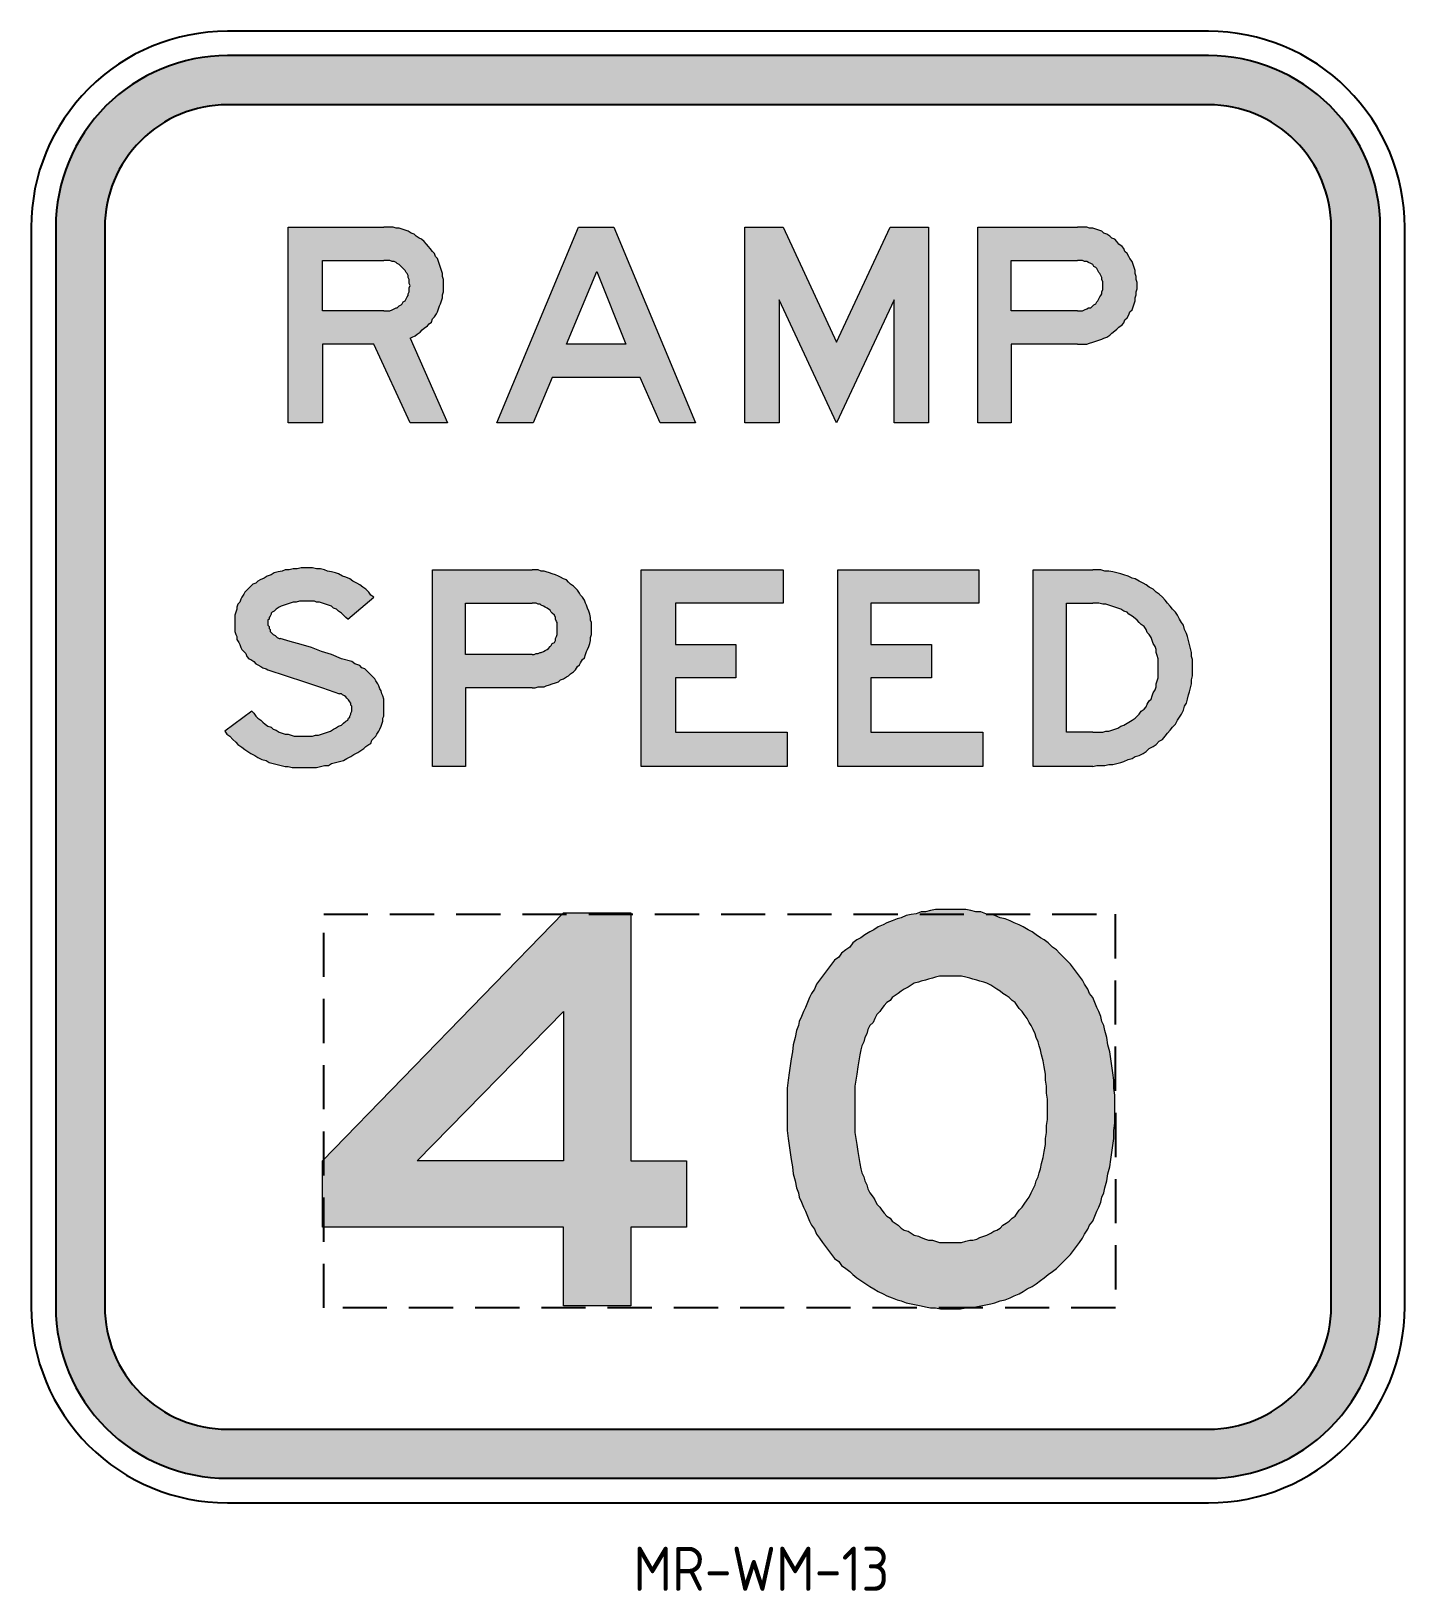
# Model space of a CAD drawing. Extents: x 135 to 228, y 63 to 169.
import ezdxf

# ---------------------------------------------------------------- set-up
doc = ezdxf.new("R2010")
doc.units = 0
doc.header["$LTSCALE"] = 12
doc.header["$MEASUREMENT"] = 0
doc.linetypes.add('DASHED', pattern=[0.75, 0.5, -0.25])
doc.layers.get('0').update_dxf_attribs({"linetype": 'CONTINUOUS'})
for name, color, linetype in [('L25', 1, 'CONTINUOUS'), ('L35', 3, 'CONTINUOUS'), ('T25', 1, 'CONTINUOUS')]:
    doc.layers.add(name, color=color, linetype=linetype)
doc.styles.add('ISO', font='iso')

msp = doc.modelspace()

# ---------------------------------------------------------------- hatches: boundary and pattern name
at = {"layer": 'L25'}
h = msp.add_hatch(color=256, dxfattribs=at)
edge = h.paths.add_edge_path()
edge.add_line((148.43, 70.82), (215.1, 70.82))
edge.add_arc((215.1, 82.48), 11.67, 270, 360)
edge.add_line((226.77, 82.48), (226.77, 155.82))
edge.add_arc((215.1, 155.82), 11.67, 360, 450)
edge.add_line((215.1, 167.49), (148.43, 167.49))
edge.add_arc((148.43, 155.82), 11.67, 90, 180)
edge.add_line((136.77, 155.82), (136.77, 82.48))
edge.add_arc((148.43, 82.48), 11.67, 180, 270)
edge = h.paths.add_edge_path(flags=16)
edge.add_line((148.43, 74.15), (215.1, 74.15))
edge.add_arc((215.1, 82.48), 8.33, 270, 360)
edge.add_line((223.43, 82.48), (223.43, 155.82))
edge.add_arc((215.1, 155.82), 8.33, 360, 450)
edge.add_line((215.1, 164.15), (148.43, 164.15))
edge.add_arc((148.43, 155.82), 8.33, 90, 180)
edge.add_line((140.1, 155.82), (140.1, 82.48))
edge.add_arc((148.43, 82.48), 8.33, 180, 270)
h = msp.add_hatch(color=256, dxfattribs=at)
h.paths.add_polyline_path([(183.6, 155.83), (186.2, 155.83), (189.83, 148.02), (193.46, 155.83), (196.06, 155.83), (196.06, 142.54), (193.73, 142.54), (193.73, 150.9), (189.83, 142.54), (185.92, 150.9), (185.92, 142.54), (183.6, 142.54)])
h.paths.add_polyline_path([(173.53, 152.82), (175.51, 147.89), (171.47, 147.89)], flags=16)
h.paths.add_polyline_path([(166.74, 142.54), (172.29, 155.83), (174.69, 155.83), (180.24, 142.54), (177.84, 142.54), (176.47, 145.63), (170.51, 145.63), (169.21, 142.54)])
h.paths.add_polyline_path([(206.2, 150.15), (201.68, 150.15), (201.68, 153.57), (206.2, 153.57), (206.34, 153.57), (206.48, 153.57), (206.54, 153.57), (206.68, 153.5), (206.82, 153.5), (206.95, 153.44), (207.09, 153.37), (207.23, 153.3), (207.3, 153.16), (207.43, 153.09), (207.5, 153.02), (207.57, 152.89), (207.64, 152.75), (207.71, 152.68), (207.78, 152.55), (207.85, 152.41), (207.85, 152.27), (207.91, 152.13), (207.91, 152), (207.91, 151.86), (207.91, 151.72), (207.91, 151.59), (207.85, 151.45), (207.85, 151.31), (207.78, 151.18), (207.71, 151.11), (207.64, 150.97), (207.57, 150.83), (207.5, 150.76), (207.43, 150.63), (207.3, 150.56), (207.23, 150.49), (207.09, 150.35), (206.95, 150.35), (206.82, 150.28), (206.68, 150.22), (206.54, 150.15), (206.48, 150.15), (206.34, 150.15)], flags=16)
h.paths.add_polyline_path([(206.2, 147.89), (201.68, 147.89), (201.68, 142.54), (199.42, 142.54), (199.42, 155.83), (206.2, 155.83), (206.41, 155.83), (206.61, 155.83), (206.82, 155.83), (207.02, 155.76), (207.23, 155.76), (207.43, 155.7), (207.64, 155.63), (207.85, 155.56), (207.98, 155.42), (208.19, 155.35), (208.39, 155.22), (208.53, 155.08), (208.74, 155.01), (208.87, 154.87), (209.01, 154.67), (209.22, 154.53), (209.35, 154.39), (209.42, 154.19), (209.56, 154.05), (209.69, 153.85), (209.76, 153.71), (209.9, 153.5), (209.97, 153.3), (210.04, 153.09), (210.11, 152.89), (210.11, 152.68), (210.17, 152.48), (210.17, 152.27), (210.24, 152.07), (210.24, 151.86), (210.24, 151.65), (210.17, 151.45), (210.17, 151.24), (210.11, 151.04), (210.11, 150.83), (210.04, 150.63), (209.97, 150.42), (209.9, 150.22), (209.76, 150.08), (209.69, 149.87), (209.56, 149.67), (209.42, 149.53), (209.35, 149.33), (209.22, 149.19), (209.01, 149.05), (208.87, 148.91), (208.74, 148.78), (208.53, 148.64), (208.39, 148.5), (208.19, 148.37), (207.98, 148.3), (207.85, 148.23), (207.64, 148.16), (207.43, 148.09), (207.23, 148.02), (207.02, 147.96), (206.82, 147.89), (206.61, 147.89), (206.41, 147.89)])
h.paths.add_polyline_path([(159.07, 150.15), (154.89, 150.15), (154.89, 153.57), (159.07, 153.57), (159.21, 153.57), (159.35, 153.57), (159.48, 153.57), (159.62, 153.5), (159.76, 153.5), (159.89, 153.44), (159.96, 153.37), (160.1, 153.3), (160.24, 153.16), (160.3, 153.09), (160.37, 153.02), (160.51, 152.89), (160.58, 152.75), (160.65, 152.68), (160.72, 152.55), (160.72, 152.41), (160.78, 152.27), (160.78, 152.13), (160.78, 152), (160.85, 151.86), (160.78, 151.72), (160.78, 151.59), (160.78, 151.45), (160.72, 151.31), (160.72, 151.18), (160.65, 151.11), (160.58, 150.97), (160.51, 150.83), (160.37, 150.76), (160.3, 150.63), (160.24, 150.56), (160.1, 150.49), (159.96, 150.35), (159.89, 150.35), (159.76, 150.28), (159.62, 150.22), (159.48, 150.15), (159.35, 150.15), (159.21, 150.15)], flags=16)
h.paths.add_polyline_path([(160.85, 148.3), (163.39, 142.54), (160.85, 142.54), (158.39, 147.89), (154.89, 147.89), (154.89, 142.54), (152.56, 142.54), (152.56, 155.83), (159.07, 155.83), (159.28, 155.83), (159.48, 155.83), (159.69, 155.83), (159.89, 155.76), (160.1, 155.76), (160.3, 155.7), (160.51, 155.63), (160.72, 155.56), (160.92, 155.42), (161.13, 155.35), (161.26, 155.22), (161.47, 155.08), (161.61, 155.01), (161.81, 154.87), (161.95, 154.67), (162.09, 154.53), (162.22, 154.39), (162.36, 154.19), (162.5, 154.05), (162.57, 153.85), (162.7, 153.71), (162.77, 153.5), (162.84, 153.3), (162.91, 153.09), (162.98, 152.89), (163.04, 152.68), (163.04, 152.48), (163.11, 152.27), (163.11, 152.07), (163.11, 151.86), (163.11, 151.65), (163.11, 151.45), (163.04, 151.24), (163.04, 151.04), (162.98, 150.83), (162.91, 150.63), (162.84, 150.49), (162.77, 150.28), (162.7, 150.08), (162.63, 149.94), (162.5, 149.74), (162.36, 149.6), (162.29, 149.39), (162.15, 149.26), (162.02, 149.12), (161.81, 148.98), (161.67, 148.85), (161.54, 148.71), (161.33, 148.57), (161.2, 148.44), (160.99, 148.37)])
h = msp.add_hatch(color=256, dxfattribs=at)
h.paths.add_polyline_path([(189.9, 132.54), (199.49, 132.54), (199.49, 130.28), (192.16, 130.28), (192.16, 127.47), (196.27, 127.47), (196.27, 125.21), (192.16, 125.21), (192.16, 121.51), (199.76, 121.51), (199.76, 119.18), (189.9, 119.18)])
h.paths.add_polyline_path([(176.54, 132.54), (186.2, 132.54), (186.2, 130.28), (178.87, 130.28), (178.87, 127.47), (182.98, 127.47), (182.98, 125.21), (178.87, 125.21), (178.87, 121.51), (186.47, 121.51), (186.47, 119.18), (176.54, 119.18)])
h.paths.add_polyline_path([(207.23, 121.51), (205.45, 121.51), (205.45, 130.28), (207.23, 130.28), (207.43, 130.28), (207.64, 130.28), (207.91, 130.21), (208.12, 130.21), (208.32, 130.15), (208.53, 130.08), (208.74, 130.01), (208.94, 129.94), (209.15, 129.87), (209.35, 129.73), (209.56, 129.67), (209.69, 129.53), (209.9, 129.39), (210.11, 129.25), (210.24, 129.12), (210.38, 128.98), (210.52, 128.84), (210.72, 128.71), (210.86, 128.5), (210.93, 128.3), (211.06, 128.16), (211.2, 127.95), (211.27, 127.75), (211.34, 127.54), (211.48, 127.34), (211.54, 127.13), (211.54, 126.93), (211.61, 126.72), (211.68, 126.51), (211.68, 126.31), (211.68, 126.1), (211.68, 125.9), (211.68, 125.69), (211.68, 125.42), (211.68, 125.21), (211.61, 125.01), (211.54, 124.8), (211.54, 124.6), (211.48, 124.39), (211.34, 124.19), (211.27, 123.98), (211.2, 123.77), (211.06, 123.64), (210.93, 123.43), (210.86, 123.23), (210.72, 123.09), (210.52, 122.95), (210.38, 122.75), (210.24, 122.61), (210.11, 122.47), (209.9, 122.34), (209.69, 122.2), (209.56, 122.13), (209.35, 121.99), (209.15, 121.92), (208.94, 121.79), (208.74, 121.72), (208.53, 121.65), (208.32, 121.58), (208.12, 121.58), (207.91, 121.51), (207.64, 121.51), (207.43, 121.51)], flags=16)
h.paths.add_polyline_path([(207.23, 119.18), (203.19, 119.18), (203.19, 132.54), (207.23, 132.54), (207.5, 132.54), (207.78, 132.54), (208.05, 132.47), (208.32, 132.47), (208.6, 132.41), (208.87, 132.34), (209.15, 132.27), (209.35, 132.2), (209.63, 132.13), (209.9, 131.99), (210.11, 131.93), (210.38, 131.79), (210.65, 131.65), (210.86, 131.52), (211.06, 131.38), (211.34, 131.24), (211.54, 131.04), (211.75, 130.9), (211.96, 130.69), (212.16, 130.49), (212.3, 130.28), (212.5, 130.08), (212.64, 129.87), (212.85, 129.67), (212.98, 129.46), (213.12, 129.19), (213.26, 128.98), (213.39, 128.78), (213.46, 128.5), (213.6, 128.23), (213.67, 128.02), (213.74, 127.75), (213.8, 127.47), (213.87, 127.2), (213.94, 126.93), (213.94, 126.65), (214.01, 126.45), (214.01, 126.17), (214.01, 125.9), (214.01, 125.62), (214.01, 125.35), (213.94, 125.08), (213.94, 124.8), (213.87, 124.53), (213.8, 124.25), (213.74, 124.05), (213.67, 123.77), (213.6, 123.5), (213.46, 123.29), (213.39, 123.02), (213.26, 122.75), (213.12, 122.54), (212.98, 122.34), (212.85, 122.06), (212.64, 121.86), (212.5, 121.65), (212.3, 121.45), (212.16, 121.24), (211.96, 121.03), (211.75, 120.9), (211.54, 120.69), (211.34, 120.55), (211.06, 120.42), (210.86, 120.21), (210.65, 120.08), (210.38, 119.94), (210.11, 119.87), (209.9, 119.73), (209.63, 119.66), (209.35, 119.53), (209.15, 119.46), (208.87, 119.39), (208.6, 119.32), (208.32, 119.32), (208.05, 119.25), (207.78, 119.25), (207.5, 119.25)])
h.paths.add_polyline_path([(169.14, 126.79), (164.62, 126.79), (164.62, 130.28), (169.14, 130.28), (169.28, 130.28), (169.42, 130.28), (169.55, 130.21), (169.69, 130.21), (169.76, 130.15), (169.9, 130.08), (170.03, 130.01), (170.17, 129.94), (170.24, 129.87), (170.37, 129.8), (170.44, 129.67), (170.51, 129.6), (170.65, 129.46), (170.72, 129.32), (170.72, 129.19), (170.79, 129.05), (170.85, 128.98), (170.85, 128.84), (170.85, 128.71), (170.85, 128.57), (170.85, 128.43), (170.85, 128.3), (170.85, 128.16), (170.79, 128.02), (170.72, 127.88), (170.72, 127.75), (170.65, 127.61), (170.51, 127.54), (170.44, 127.41), (170.37, 127.34), (170.24, 127.2), (170.17, 127.13), (170.03, 127.06), (169.9, 126.99), (169.76, 126.93), (169.69, 126.93), (169.55, 126.86), (169.42, 126.86), (169.28, 126.79)], flags=16)
h.paths.add_polyline_path([(169.14, 124.53), (164.62, 124.53), (164.62, 119.18), (162.36, 119.18), (162.36, 132.54), (169.14, 132.54), (169.35, 132.54), (169.55, 132.54), (169.76, 132.47), (169.96, 132.47), (170.1, 132.41), (170.31, 132.34), (170.51, 132.27), (170.72, 132.2), (170.92, 132.13), (171.06, 132.06), (171.27, 131.93), (171.47, 131.86), (171.61, 131.72), (171.74, 131.58), (171.95, 131.45), (172.09, 131.31), (172.22, 131.17), (172.36, 130.97), (172.43, 130.83), (172.57, 130.69), (172.7, 130.49), (172.77, 130.28), (172.84, 130.15), (172.91, 129.94), (172.98, 129.73), (173.05, 129.53), (173.11, 129.32), (173.11, 129.12), (173.18, 128.98), (173.18, 128.78), (173.18, 128.57), (173.18, 128.36), (173.18, 128.16), (173.11, 127.95), (173.11, 127.75), (173.05, 127.54), (172.98, 127.34), (172.91, 127.13), (172.84, 126.99), (172.77, 126.79), (172.7, 126.58), (172.57, 126.45), (172.43, 126.24), (172.36, 126.1), (172.22, 125.97), (172.09, 125.76), (171.95, 125.62), (171.74, 125.49), (171.61, 125.35), (171.47, 125.28), (171.27, 125.14), (171.06, 125.08), (170.92, 124.94), (170.72, 124.87), (170.51, 124.8), (170.31, 124.73), (170.1, 124.66), (169.96, 124.6), (169.76, 124.6), (169.55, 124.6), (169.35, 124.53)])
h.paths.add_polyline_path([(150.1, 122.95), (148.25, 121.58), (148.39, 121.38), (148.59, 121.24), (148.8, 121.03), (149, 120.83), (149.14, 120.69), (149.41, 120.49), (149.62, 120.35), (149.82, 120.21), (150.03, 120.08), (150.3, 119.94), (150.51, 119.8), (150.78, 119.66), (151.06, 119.6), (151.26, 119.46), (151.54, 119.39), (151.81, 119.32), (152.08, 119.25), (152.36, 119.18), (152.56, 119.18), (152.84, 119.12), (153.11, 119.12), (153.39, 119.12), (153.66, 119.12), (153.93, 119.12), (154.21, 119.12), (154.48, 119.12), (154.76, 119.18), (155.03, 119.25), (155.3, 119.25), (155.51, 119.39), (155.78, 119.46), (156.06, 119.53), (156.33, 119.6), (156.54, 119.73), (156.81, 119.87), (157.02, 120.01), (157.29, 120.14), (157.5, 120.28), (157.7, 120.42), (157.84, 120.55), (158.04, 120.69), (158.18, 120.76), (158.25, 120.97), (158.39, 121.1), (158.52, 121.24), (158.59, 121.38), (158.73, 121.58), (158.8, 121.72), (158.87, 121.92), (158.93, 122.06), (159, 122.27), (159, 122.47), (159.07, 122.61), (159.07, 122.82), (159.07, 123.02), (159.07, 123.23), (159.07, 123.36), (159.07, 123.57), (159.07, 123.77), (159, 123.98), (158.93, 124.12), (158.87, 124.32), (158.8, 124.46), (158.73, 124.66), (158.66, 124.8), (158.52, 125.01), (158.46, 125.14), (158.32, 125.28), (158.18, 125.42), (158.04, 125.56), (157.91, 125.69), (157.77, 125.83), (157.56, 125.9), (157.43, 126.04), (157.29, 126.1), (157.09, 126.17), (156.88, 126.31), (156.19, 126.51), (155.51, 126.79), (154.82, 126.99), (154.14, 127.27), (153.45, 127.47), (152.7, 127.68), (152.02, 127.88), (151.95, 127.88), (151.81, 127.95), (151.74, 128.02), (151.67, 128.09), (151.54, 128.16), (151.47, 128.23), (151.4, 128.3), (151.33, 128.36), (151.33, 128.5), (151.26, 128.57), (151.26, 128.71), (151.19, 128.78), (151.19, 128.91), (151.19, 128.98), (151.19, 129.12), (151.26, 129.19), (151.26, 129.32), (151.33, 129.39), (151.4, 129.53), (151.4, 129.6), (151.47, 129.67), (151.6, 129.73), (151.67, 129.8), (151.74, 129.87), (151.95, 130.01), (152.08, 130.08), (152.29, 130.15), (152.5, 130.21), (152.7, 130.28), (152.91, 130.35), (153.11, 130.35), (153.32, 130.42), (153.52, 130.42), (153.73, 130.42), (153.93, 130.42), (154.14, 130.42), (154.35, 130.42), (154.48, 130.35), (154.69, 130.35), (154.89, 130.28), (155.1, 130.21), (155.3, 130.15), (155.51, 130.08), (155.65, 129.94), (155.85, 129.87), (155.99, 129.73), (156.19, 129.6), (156.33, 129.46), (156.47, 129.32), (156.61, 129.19), (158.39, 130.69), (158.18, 130.83), (158.04, 131.04), (157.84, 131.24), (157.63, 131.38), (157.43, 131.52), (157.22, 131.65), (156.95, 131.79), (156.74, 131.93), (156.47, 132.06), (156.26, 132.13), (155.99, 132.27), (155.78, 132.34), (155.51, 132.41), (155.24, 132.47), (155.03, 132.54), (154.76, 132.61), (154.48, 132.61), (154.21, 132.68), (153.93, 132.68), (153.66, 132.68), (153.45, 132.68), (153.18, 132.61), (152.91, 132.61), (152.63, 132.54), (152.36, 132.54), (152.15, 132.47), (151.88, 132.41), (151.6, 132.34), (151.4, 132.2), (151.13, 132.13), (150.92, 131.99), (150.65, 131.86), (150.51, 131.79), (150.37, 131.65), (150.17, 131.58), (150.03, 131.45), (149.89, 131.31), (149.76, 131.17), (149.62, 131.04), (149.55, 130.9), (149.41, 130.69), (149.34, 130.56), (149.28, 130.35), (149.14, 130.21), (149.07, 130.01), (149.07, 129.87), (149, 129.67), (148.93, 129.46), (148.93, 129.32), (148.93, 129.12), (148.93, 128.91), (148.93, 128.71), (148.93, 128.57), (148.93, 128.36), (149, 128.16), (149.07, 128.02), (149.07, 127.82), (149.21, 127.61), (149.28, 127.47), (149.34, 127.27), (149.41, 127.13), (149.55, 126.99), (149.69, 126.86), (149.76, 126.65), (149.89, 126.51), (150.03, 126.45), (150.23, 126.31), (150.37, 126.17), (150.51, 126.1), (150.71, 125.97), (150.85, 125.9), (151.06, 125.83), (151.19, 125.76), (152.43, 125.35), (153.66, 124.94), (154.89, 124.53), (156.06, 124.12), (156.19, 124.12), (156.26, 124.05), (156.4, 123.98), (156.47, 123.91), (156.54, 123.84), (156.61, 123.77), (156.67, 123.71), (156.74, 123.57), (156.81, 123.5), (156.81, 123.36), (156.88, 123.29), (156.88, 123.16), (156.88, 123.09), (156.88, 122.95), (156.81, 122.82), (156.81, 122.75), (156.74, 122.61), (156.74, 122.54), (156.67, 122.47), (156.61, 122.34), (156.47, 122.27), (156.33, 122.13), (156.19, 121.99), (155.99, 121.92), (155.78, 121.79), (155.65, 121.72), (155.44, 121.58), (155.24, 121.51), (155.03, 121.45), (154.82, 121.38), (154.62, 121.31), (154.41, 121.31), (154.21, 121.24), (154, 121.24), (153.8, 121.24), (153.59, 121.24), (153.39, 121.24), (153.18, 121.24), (152.98, 121.24), (152.77, 121.31), (152.56, 121.38), (152.36, 121.38), (152.15, 121.45), (151.95, 121.51), (151.74, 121.65), (151.54, 121.72), (151.4, 121.86), (151.19, 121.92), (150.99, 122.06), (150.85, 122.2), (150.71, 122.34), (150.51, 122.47), (150.37, 122.61), (150.23, 122.82)])
h = msp.add_hatch(color=256, dxfattribs=at)
h.paths.add_polyline_path([(161.33, 92.4), (171.27, 102.54), (171.27, 92.4)], flags=17)
h.paths.add_polyline_path([(154.89, 92.4), (171.27, 109.25), (175.85, 109.25), (175.85, 92.4), (179.62, 92.4), (179.62, 87.88), (175.85, 87.88), (175.85, 82.54), (171.27, 82.54), (171.27, 87.88), (154.89, 87.88)])
h.paths.add_polyline_path([(197.57, 104.94), (197.36, 104.94), (197.09, 104.94), (196.82, 104.94), (196.54, 104.87), (196.34, 104.8), (196.06, 104.73), (195.86, 104.66), (195.58, 104.59), (195.38, 104.53), (195.1, 104.46), (194.9, 104.32), (194.69, 104.18), (194.42, 104.05), (194.21, 103.91), (194.01, 103.77), (193.8, 103.63), (193.6, 103.5), (193.46, 103.29), (193.25, 103.16), (193.05, 102.95), (192.91, 102.74), (192.77, 102.54), (192.57, 102.33), (192.43, 102.06), (192.3, 101.79), (192.09, 101.58), (191.95, 101.31), (191.88, 101.03), (191.75, 100.76), (191.68, 100.48), (191.54, 100.21), (191.47, 99.94), (191.4, 99.59), (191.34, 99.18), (191.27, 98.77), (191.2, 98.29), (191.13, 97.88), (191.06, 97.47), (191.06, 96.99), (191.06, 96.58), (191.06, 96.1), (191.06, 95.69), (191.06, 95.21), (191.06, 94.8), (191.06, 94.32), (191.13, 93.91), (191.2, 93.5), (191.27, 93.02), (191.34, 92.61), (191.4, 92.2), (191.47, 91.85), (191.54, 91.58), (191.68, 91.3), (191.75, 91.03), (191.88, 90.76), (191.95, 90.48), (192.09, 90.21), (192.3, 89.93), (192.43, 89.73), (192.57, 89.45), (192.77, 89.25), (192.91, 89.04), (193.05, 88.84), (193.25, 88.63), (193.46, 88.5), (193.6, 88.29), (193.8, 88.15), (194.01, 88.02), (194.21, 87.81), (194.42, 87.67), (194.69, 87.61), (194.9, 87.47), (195.1, 87.33), (195.38, 87.26), (195.58, 87.19), (195.86, 87.06), (196.06, 86.99), (196.34, 86.99), (196.54, 86.92), (196.82, 86.85), (197.09, 86.85), (197.36, 86.85), (197.57, 86.85), (197.84, 86.85), (198.12, 86.85), (198.32, 86.85), (198.6, 86.92), (198.87, 86.99), (199.08, 86.99), (199.35, 87.06), (199.56, 87.19), (199.83, 87.26), (200.04, 87.33), (200.31, 87.47), (200.52, 87.61), (200.72, 87.67), (200.93, 87.81), (201.13, 88.02), (201.34, 88.15), (201.54, 88.29), (201.75, 88.5), (201.95, 88.63), (202.09, 88.84), (202.23, 89.04), (202.43, 89.25), (202.57, 89.45), (202.78, 89.73), (202.91, 89.93), (203.05, 90.21), (203.19, 90.48), (203.32, 90.76), (203.39, 91.03), (203.53, 91.3), (203.6, 91.58), (203.67, 91.85), (203.74, 92.2), (203.87, 92.61), (203.94, 93.02), (204.01, 93.5), (204.01, 93.91), (204.08, 94.32), (204.08, 94.8), (204.15, 95.21), (204.15, 95.69), (204.15, 96.1), (204.15, 96.58), (204.08, 96.99), (204.08, 97.47), (204.01, 97.88), (204.01, 98.29), (203.94, 98.77), (203.87, 99.18), (203.74, 99.59), (203.67, 99.94), (203.6, 100.21), (203.53, 100.48), (203.39, 100.76), (203.32, 101.03), (203.19, 101.31), (203.05, 101.58), (202.91, 101.79), (202.78, 102.06), (202.57, 102.33), (202.43, 102.54), (202.23, 102.74), (202.09, 102.95), (201.95, 103.16), (201.75, 103.29), (201.54, 103.5), (201.34, 103.63), (201.13, 103.77), (200.93, 103.91), (200.72, 104.05), (200.52, 104.18), (200.31, 104.32), (200.04, 104.46), (199.83, 104.53), (199.56, 104.59), (199.35, 104.66), (199.08, 104.73), (198.87, 104.8), (198.6, 104.87), (198.32, 104.94), (198.12, 104.94), (197.84, 104.94)], flags=16)
h.paths.add_polyline_path([(197.57, 109.46), (197.23, 109.46), (196.88, 109.46), (196.54, 109.46), (196.2, 109.39), (195.86, 109.32), (195.58, 109.32), (195.24, 109.18), (194.9, 109.12), (194.56, 109.05), (194.21, 108.91), (193.94, 108.84), (193.6, 108.7), (193.25, 108.57), (192.98, 108.43), (192.64, 108.29), (192.36, 108.09), (192.09, 107.95), (191.75, 107.74), (191.47, 107.54), (191.2, 107.4), (190.93, 107.2), (190.72, 106.92), (190.45, 106.72), (190.17, 106.51), (189.97, 106.24), (189.69, 106.03), (189.49, 105.76), (189.28, 105.48), (189.08, 105.21), (188.87, 104.94), (188.66, 104.66), (188.46, 104.39), (188.32, 104.05), (188.12, 103.77), (187.98, 103.5), (187.84, 103.16), (187.71, 102.81), (187.57, 102.54), (187.43, 102.2), (187.29, 101.85), (187.23, 101.58), (187.09, 101.24), (187.02, 100.76), (186.88, 100.28), (186.82, 99.8), (186.75, 99.32), (186.68, 98.84), (186.61, 98.36), (186.54, 97.88), (186.47, 97.33), (186.47, 96.85), (186.47, 96.37), (186.47, 95.89), (186.47, 95.41), (186.47, 94.94), (186.47, 94.46), (186.54, 93.91), (186.61, 93.43), (186.68, 92.95), (186.75, 92.47), (186.82, 91.99), (186.88, 91.51), (187.02, 91.03), (187.09, 90.55), (187.23, 90.21), (187.29, 89.93), (187.43, 89.59), (187.57, 89.25), (187.71, 88.98), (187.84, 88.63), (187.98, 88.29), (188.12, 88.02), (188.32, 87.74), (188.46, 87.4), (188.66, 87.13), (188.87, 86.85), (189.08, 86.58), (189.28, 86.3), (189.49, 86.03), (189.69, 85.76), (189.97, 85.55), (190.17, 85.28), (190.45, 85.07), (190.72, 84.87), (190.93, 84.66), (191.2, 84.45), (191.47, 84.25), (191.82, 84.04), (192.09, 83.84), (192.36, 83.7), (192.64, 83.5), (192.98, 83.36), (193.25, 83.22), (193.6, 83.08), (193.94, 82.95), (194.21, 82.88), (194.56, 82.74), (194.9, 82.67), (195.24, 82.6), (195.58, 82.54), (195.86, 82.47), (196.2, 82.4), (196.54, 82.4), (196.88, 82.33), (197.23, 82.33), (197.57, 82.33), (197.91, 82.33), (198.25, 82.33), (198.6, 82.4), (198.94, 82.4), (199.28, 82.47), (199.62, 82.54), (199.97, 82.6), (200.31, 82.67), (200.58, 82.74), (200.93, 82.88), (201.27, 82.95), (201.61, 83.08), (201.89, 83.22), (202.23, 83.36), (202.5, 83.5), (202.78, 83.7), (203.12, 83.84), (203.39, 84.04), (203.67, 84.25), (203.94, 84.45), (204.21, 84.66), (204.49, 84.87), (204.76, 85.07), (204.97, 85.28), (205.24, 85.55), (205.45, 85.76), (205.72, 86.03), (205.93, 86.3), (206.13, 86.58), (206.34, 86.85), (206.54, 87.13), (206.68, 87.4), (206.89, 87.74), (207.02, 88.02), (207.23, 88.29), (207.37, 88.63), (207.5, 88.98), (207.64, 89.25), (207.78, 89.59), (207.85, 89.93), (207.98, 90.21), (208.05, 90.55), (208.19, 91.03), (208.26, 91.51), (208.39, 91.99), (208.46, 92.47), (208.53, 92.95), (208.6, 93.43), (208.67, 93.91), (208.67, 94.46), (208.74, 94.94), (208.74, 95.41), (208.74, 95.89), (208.74, 96.37), (208.74, 96.85), (208.67, 97.33), (208.67, 97.88), (208.6, 98.36), (208.53, 98.84), (208.46, 99.32), (208.39, 99.8), (208.26, 100.28), (208.19, 100.76), (208.05, 101.24), (207.98, 101.58), (207.85, 101.85), (207.78, 102.2), (207.64, 102.54), (207.5, 102.81), (207.37, 103.16), (207.23, 103.5), (207.02, 103.77), (206.89, 104.05), (206.68, 104.39), (206.54, 104.66), (206.34, 104.94), (206.13, 105.21), (205.93, 105.48), (205.72, 105.76), (205.45, 106.03), (205.24, 106.24), (204.97, 106.51), (204.76, 106.72), (204.49, 106.92), (204.21, 107.2), (203.94, 107.4), (203.67, 107.54), (203.39, 107.74), (203.12, 107.95), (202.84, 108.09), (202.5, 108.29), (202.23, 108.43), (201.89, 108.57), (201.61, 108.7), (201.27, 108.84), (200.93, 108.91), (200.58, 109.05), (200.31, 109.12), (199.97, 109.18), (199.62, 109.32), (199.28, 109.32), (198.94, 109.39), (198.6, 109.46), (198.25, 109.46), (197.91, 109.46)])

# ---------------------------------------------------------------- linework, layer by layer
at = {"color": 1, "lineweight": 0}
for points in [[(160.85, 148.3), (163.39, 142.54), (160.85, 142.54), (158.39, 147.89), (154.89, 147.89), (154.89, 142.54), (152.56, 142.54), (152.56, 155.83)], [(152.56, 155.83), (159.07, 155.83)], [(163.11, 151.86), (163.11, 152.07), (163.11, 152.27), (163.04, 152.48), (163.04, 152.68), (162.98, 152.89), (162.91, 153.09), (162.84, 153.3), (162.77, 153.5), (162.7, 153.71), (162.57, 153.85), (162.5, 154.05), (162.36, 154.19), (162.22, 154.39), (162.09, 154.53), (161.95, 154.67), (161.81, 154.87), (161.61, 155.01), (161.47, 155.08), (161.26, 155.22), (161.13, 155.35), (160.92, 155.42), (160.72, 155.56), (160.51, 155.63), (160.3, 155.7), (160.1, 155.76), (159.89, 155.76), (159.69, 155.83), (159.48, 155.83), (159.28, 155.83), (159.07, 155.83)], [(166.74, 142.54), (172.29, 155.83), (174.69, 155.83), (180.24, 142.54), (177.84, 142.54), (176.47, 145.63), (170.51, 145.63), (169.21, 142.54), (166.74, 142.54), (166.74, 142.54)], [(183.6, 155.83), (186.2, 155.83), (189.83, 148.02), (193.46, 155.83), (196.06, 155.83), (196.06, 142.54), (193.73, 142.54), (193.73, 150.9), (189.83, 142.54), (185.92, 150.9), (185.92, 142.54), (183.6, 142.54), (183.6, 155.83), (183.6, 155.83)], [(206.2, 147.89), (201.68, 147.89), (201.68, 142.54), (199.42, 142.54), (199.42, 155.83)], [(199.42, 155.83), (206.2, 155.83)], [(210.24, 151.86), (210.24, 152.07), (210.17, 152.27), (210.17, 152.48), (210.11, 152.68), (210.11, 152.89), (210.04, 153.09), (209.97, 153.3), (209.9, 153.5), (209.76, 153.71), (209.69, 153.85), (209.56, 154.05), (209.42, 154.19), (209.35, 154.39), (209.22, 154.53), (209.01, 154.67), (208.87, 154.87), (208.74, 155.01), (208.53, 155.08), (208.39, 155.22), (208.19, 155.35), (207.98, 155.42), (207.85, 155.56), (207.64, 155.63), (207.43, 155.7), (207.23, 155.76), (207.02, 155.76), (206.82, 155.83), (206.61, 155.83), (206.41, 155.83), (206.2, 155.83)], [(159.07, 150.15), (154.89, 150.15), (154.89, 153.57)], [(154.89, 153.57), (159.07, 153.57)], [(160.85, 151.86), (160.78, 152), (160.78, 152.13), (160.78, 152.27), (160.72, 152.41), (160.72, 152.55), (160.65, 152.68), (160.58, 152.75), (160.51, 152.89), (160.37, 153.02), (160.3, 153.09), (160.24, 153.16), (160.1, 153.3), (159.96, 153.37), (159.89, 153.44), (159.76, 153.5), (159.62, 153.5), (159.48, 153.57), (159.35, 153.57), (159.21, 153.57), (159.07, 153.57)], [(173.53, 152.82), (175.51, 147.89), (171.47, 147.89), (173.53, 152.82), (173.53, 152.82)], [(206.2, 150.15), (201.68, 150.15), (201.68, 153.57)], [(201.68, 153.57), (206.2, 153.57)], [(207.91, 151.86), (207.91, 152), (207.91, 152.13), (207.85, 152.27), (207.85, 152.41), (207.78, 152.55), (207.71, 152.68), (207.64, 152.75), (207.57, 152.89), (207.5, 153.02), (207.43, 153.09), (207.3, 153.16), (207.23, 153.3), (207.09, 153.37), (206.95, 153.44), (206.82, 153.5), (206.68, 153.5), (206.54, 153.57), (206.48, 153.57), (206.34, 153.57), (206.2, 153.57)], [(159.07, 150.15), (159.21, 150.15), (159.35, 150.15), (159.48, 150.15), (159.62, 150.22), (159.76, 150.28), (159.89, 150.35), (159.96, 150.35), (160.1, 150.49), (160.24, 150.56), (160.3, 150.63), (160.37, 150.76), (160.51, 150.83), (160.58, 150.97), (160.65, 151.11), (160.72, 151.18), (160.72, 151.31), (160.78, 151.45), (160.78, 151.59), (160.78, 151.72), (160.85, 151.86)], [(160.85, 148.3), (160.99, 148.37), (161.2, 148.44), (161.33, 148.57), (161.54, 148.71), (161.67, 148.85), (161.81, 148.98), (162.02, 149.12), (162.15, 149.26), (162.29, 149.39), (162.36, 149.6), (162.5, 149.74), (162.63, 149.94), (162.7, 150.08), (162.77, 150.28), (162.84, 150.49), (162.91, 150.63), (162.98, 150.83), (163.04, 151.04), (163.04, 151.24), (163.11, 151.45), (163.11, 151.65), (163.11, 151.86)], [(206.2, 150.15), (206.34, 150.15), (206.48, 150.15), (206.54, 150.15), (206.68, 150.22), (206.82, 150.28), (206.95, 150.35), (207.09, 150.35), (207.23, 150.49), (207.3, 150.56), (207.43, 150.63), (207.5, 150.76), (207.57, 150.83), (207.64, 150.97), (207.71, 151.11), (207.78, 151.18), (207.85, 151.31), (207.85, 151.45), (207.91, 151.59), (207.91, 151.72), (207.91, 151.86)], [(206.2, 147.89), (206.41, 147.89), (206.61, 147.89), (206.82, 147.89), (207.02, 147.96), (207.23, 148.02), (207.43, 148.09), (207.64, 148.16), (207.85, 148.23), (207.98, 148.3), (208.19, 148.37), (208.39, 148.5), (208.53, 148.64), (208.74, 148.78), (208.87, 148.91), (209.01, 149.05), (209.22, 149.19), (209.35, 149.33), (209.42, 149.53), (209.56, 149.67), (209.69, 149.87), (209.76, 150.08), (209.9, 150.22), (209.97, 150.42), (210.04, 150.63), (210.11, 150.83), (210.11, 151.04), (210.17, 151.24), (210.17, 151.45), (210.24, 151.65), (210.24, 151.86)], [(156.61, 129.19), (158.39, 130.69), (158.18, 130.83), (158.04, 131.04), (157.84, 131.24), (157.63, 131.38), (157.43, 131.52), (157.22, 131.65), (156.95, 131.79), (156.74, 131.93), (156.47, 132.06), (156.26, 132.13), (155.99, 132.27), (155.78, 132.34), (155.51, 132.41), (155.24, 132.47), (155.03, 132.54), (154.76, 132.61), (154.48, 132.61), (154.21, 132.68), (153.93, 132.68), (153.66, 132.68), (153.45, 132.68), (153.18, 132.61), (152.91, 132.61), (152.63, 132.54), (152.36, 132.54), (152.15, 132.47), (151.88, 132.41), (151.6, 132.34), (151.4, 132.2), (151.13, 132.13), (150.92, 131.99), (150.65, 131.86), (150.51, 131.79), (150.37, 131.65), (150.17, 131.58), (150.03, 131.45), (149.89, 131.31), (149.76, 131.17), (149.62, 131.04), (149.55, 130.9), (149.41, 130.69), (149.34, 130.56), (149.28, 130.35), (149.14, 130.21), (149.07, 130.01), (149.07, 129.87), (149, 129.67), (148.93, 129.46), (148.93, 129.32), (148.93, 129.12), (148.93, 128.91), (148.93, 128.71), (148.93, 128.57), (148.93, 128.36), (149, 128.16), (149.07, 128.02), (149.07, 127.82), (149.21, 127.61), (149.28, 127.47), (149.34, 127.27), (149.41, 127.13), (149.55, 126.99), (149.69, 126.86), (149.76, 126.65), (149.89, 126.51), (150.03, 126.45), (150.23, 126.31), (150.37, 126.17), (150.51, 126.1), (150.71, 125.97), (150.85, 125.9), (151.06, 125.83), (151.19, 125.76), (152.43, 125.35), (153.66, 124.94), (154.89, 124.53), (156.06, 124.12)], [(169.14, 124.53), (164.62, 124.53), (164.62, 119.18), (162.36, 119.18), (162.36, 132.54)], [(162.36, 132.54), (169.14, 132.54)], [(173.18, 128.57), (173.18, 128.78), (173.18, 128.98), (173.11, 129.12), (173.11, 129.32), (173.05, 129.53), (172.98, 129.73), (172.91, 129.94), (172.84, 130.15), (172.77, 130.28), (172.7, 130.49), (172.57, 130.69), (172.43, 130.83), (172.36, 130.97), (172.22, 131.17), (172.09, 131.31), (171.95, 131.45), (171.74, 131.58), (171.61, 131.72), (171.47, 131.86), (171.27, 131.93), (171.06, 132.06), (170.92, 132.13), (170.72, 132.2), (170.51, 132.27), (170.31, 132.34), (170.1, 132.41), (169.96, 132.47), (169.76, 132.47), (169.55, 132.54), (169.35, 132.54), (169.14, 132.54)], [(176.54, 132.54), (186.2, 132.54), (186.2, 130.28), (178.87, 130.28), (178.87, 127.47), (182.98, 127.47), (182.98, 125.21), (178.87, 125.21), (178.87, 121.51), (186.47, 121.51), (186.47, 119.18), (176.54, 119.18), (176.54, 132.54), (176.54, 132.54)], [(189.9, 132.54), (199.49, 132.54), (199.49, 130.28), (192.16, 130.28), (192.16, 127.47), (196.27, 127.47), (196.27, 125.21), (192.16, 125.21), (192.16, 121.51), (199.76, 121.51), (199.76, 119.18), (189.9, 119.18), (189.9, 132.54), (189.9, 132.54)], [(207.23, 119.18), (203.19, 119.18), (203.19, 132.54)], [(203.19, 132.54), (207.23, 132.54)], [(214.01, 125.9), (214.01, 126.17), (214.01, 126.45), (213.94, 126.65), (213.94, 126.93), (213.87, 127.2), (213.8, 127.47), (213.74, 127.75), (213.67, 128.02), (213.6, 128.23), (213.46, 128.5), (213.39, 128.78), (213.26, 128.98), (213.12, 129.19), (212.98, 129.46), (212.85, 129.67), (212.64, 129.87), (212.5, 130.08), (212.3, 130.28), (212.16, 130.49), (211.96, 130.69), (211.75, 130.9), (211.54, 131.04), (211.34, 131.24), (211.06, 131.38), (210.86, 131.52), (210.65, 131.65), (210.38, 131.79), (210.11, 131.93), (209.9, 131.99), (209.63, 132.13), (209.35, 132.2), (209.15, 132.27), (208.87, 132.34), (208.6, 132.41), (208.32, 132.47), (208.05, 132.47), (207.78, 132.54), (207.5, 132.54), (207.23, 132.54)], [(156.61, 129.19), (156.47, 129.32), (156.33, 129.46), (156.19, 129.6), (155.99, 129.73), (155.85, 129.87), (155.65, 129.94), (155.51, 130.08), (155.3, 130.15), (155.1, 130.21), (154.89, 130.28), (154.69, 130.35), (154.48, 130.35), (154.35, 130.42), (154.14, 130.42), (153.93, 130.42), (153.73, 130.42), (153.52, 130.42), (153.32, 130.42), (153.11, 130.35), (152.91, 130.35), (152.7, 130.28), (152.5, 130.21), (152.29, 130.15), (152.08, 130.08), (151.95, 130.01), (151.74, 129.87)], [(151.74, 129.87), (151.67, 129.8), (151.6, 129.73), (151.47, 129.67), (151.4, 129.6), (151.4, 129.53), (151.33, 129.39), (151.26, 129.32), (151.26, 129.19), (151.19, 129.12), (151.19, 128.98), (151.19, 128.91), (151.19, 128.78), (151.26, 128.71), (151.26, 128.57), (151.33, 128.5), (151.33, 128.36), (151.4, 128.3), (151.47, 128.23), (151.54, 128.16), (151.67, 128.09), (151.74, 128.02), (151.81, 127.95), (151.95, 127.88), (152.02, 127.88)], [(169.14, 126.79), (164.62, 126.79), (164.62, 130.28)], [(164.62, 130.28), (169.14, 130.28)], [(170.85, 128.57), (170.85, 128.71), (170.85, 128.84), (170.85, 128.98), (170.79, 129.05), (170.72, 129.19), (170.72, 129.32), (170.65, 129.46), (170.51, 129.6), (170.44, 129.67), (170.37, 129.8), (170.24, 129.87), (170.17, 129.94), (170.03, 130.01), (169.9, 130.08), (169.76, 130.15), (169.69, 130.21), (169.55, 130.21), (169.42, 130.28), (169.28, 130.28), (169.14, 130.28)], [(207.23, 121.51), (205.45, 121.51), (205.45, 130.28)], [(205.45, 130.28), (207.23, 130.28)], [(211.68, 125.9), (211.68, 126.1), (211.68, 126.31), (211.68, 126.51), (211.61, 126.72), (211.54, 126.93), (211.54, 127.13), (211.48, 127.34), (211.34, 127.54), (211.27, 127.75), (211.2, 127.95), (211.06, 128.16), (210.93, 128.3), (210.86, 128.5), (210.72, 128.71), (210.52, 128.84), (210.38, 128.98), (210.24, 129.12), (210.11, 129.25), (209.9, 129.39), (209.69, 129.53), (209.56, 129.67), (209.35, 129.73), (209.15, 129.87), (208.94, 129.94), (208.74, 130.01), (208.53, 130.08), (208.32, 130.15), (208.12, 130.21), (207.91, 130.21), (207.64, 130.28), (207.43, 130.28), (207.23, 130.28)], [(169.14, 124.53), (169.35, 124.53), (169.55, 124.6), (169.76, 124.6), (169.96, 124.6), (170.1, 124.66), (170.31, 124.73), (170.51, 124.8), (170.72, 124.87), (170.92, 124.94), (171.06, 125.08), (171.27, 125.14), (171.47, 125.28), (171.61, 125.35), (171.74, 125.49), (171.95, 125.62), (172.09, 125.76), (172.22, 125.97), (172.36, 126.1), (172.43, 126.24), (172.57, 126.45), (172.7, 126.58), (172.77, 126.79), (172.84, 126.99), (172.91, 127.13), (172.98, 127.34), (173.05, 127.54), (173.11, 127.75), (173.11, 127.95), (173.18, 128.16), (173.18, 128.36), (173.18, 128.57)], [(169.14, 126.79), (169.28, 126.79), (169.42, 126.86), (169.55, 126.86), (169.69, 126.93), (169.76, 126.93), (169.9, 126.99), (170.03, 127.06), (170.17, 127.13), (170.24, 127.2), (170.37, 127.34), (170.44, 127.41), (170.51, 127.54), (170.65, 127.61), (170.72, 127.75), (170.72, 127.88), (170.79, 128.02), (170.85, 128.16), (170.85, 128.3), (170.85, 128.43), (170.85, 128.57)], [(148.25, 121.58), (148.39, 121.38), (148.59, 121.24), (148.8, 121.03), (149, 120.83), (149.14, 120.69), (149.41, 120.49), (149.62, 120.35), (149.82, 120.21), (150.03, 120.08), (150.3, 119.94), (150.51, 119.8), (150.78, 119.66), (151.06, 119.6), (151.26, 119.46), (151.54, 119.39), (151.81, 119.32), (152.08, 119.25), (152.36, 119.18), (152.56, 119.18), (152.84, 119.12), (153.11, 119.12), (153.39, 119.12), (153.66, 119.12), (153.93, 119.12), (154.21, 119.12), (154.48, 119.12), (154.76, 119.18), (155.03, 119.25), (155.3, 119.25), (155.51, 119.39), (155.78, 119.46), (156.06, 119.53), (156.33, 119.6), (156.54, 119.73), (156.81, 119.87), (157.02, 120.01), (157.29, 120.14), (157.5, 120.28), (157.7, 120.42), (157.84, 120.55), (158.04, 120.69), (158.18, 120.76), (158.25, 120.97), (158.39, 121.1), (158.52, 121.24), (158.59, 121.38), (158.73, 121.58), (158.8, 121.72), (158.87, 121.92), (158.93, 122.06), (159, 122.27), (159, 122.47), (159.07, 122.61), (159.07, 122.82), (159.07, 123.02), (159.07, 123.23), (159.07, 123.36), (159.07, 123.57), (159.07, 123.77), (159, 123.98), (158.93, 124.12), (158.87, 124.32), (158.8, 124.46), (158.73, 124.66), (158.66, 124.8), (158.52, 125.01), (158.46, 125.14), (158.32, 125.28), (158.18, 125.42), (158.04, 125.56), (157.91, 125.69), (157.77, 125.83), (157.56, 125.9), (157.43, 126.04), (157.29, 126.1), (157.09, 126.17), (156.88, 126.31), (156.19, 126.51), (155.51, 126.79), (154.82, 126.99), (154.14, 127.27), (153.45, 127.47), (152.7, 127.68), (152.02, 127.88)], [(207.23, 121.51), (207.43, 121.51), (207.64, 121.51), (207.91, 121.51), (208.12, 121.58), (208.32, 121.58), (208.53, 121.65), (208.74, 121.72), (208.94, 121.79), (209.15, 121.92), (209.35, 121.99), (209.56, 122.13), (209.69, 122.2), (209.9, 122.34), (210.11, 122.47), (210.24, 122.61), (210.38, 122.75), (210.52, 122.95), (210.72, 123.09), (210.86, 123.23), (210.93, 123.43), (211.06, 123.64), (211.2, 123.77), (211.27, 123.98), (211.34, 124.19), (211.48, 124.39), (211.54, 124.6), (211.54, 124.8), (211.61, 125.01), (211.68, 125.21), (211.68, 125.42), (211.68, 125.69), (211.68, 125.9)], [(207.23, 119.18), (207.5, 119.25), (207.78, 119.25), (208.05, 119.25), (208.32, 119.32), (208.6, 119.32), (208.87, 119.39), (209.15, 119.46), (209.35, 119.53), (209.63, 119.66), (209.9, 119.73), (210.11, 119.87), (210.38, 119.94), (210.65, 120.08), (210.86, 120.21), (211.06, 120.42), (211.34, 120.55), (211.54, 120.69), (211.75, 120.9), (211.96, 121.03), (212.16, 121.24), (212.3, 121.45), (212.5, 121.65), (212.64, 121.86), (212.85, 122.06), (212.98, 122.34), (213.12, 122.54), (213.26, 122.75), (213.39, 123.02), (213.46, 123.29), (213.6, 123.5), (213.67, 123.77), (213.74, 124.05), (213.8, 124.25), (213.87, 124.53), (213.94, 124.8), (213.94, 125.08), (214.01, 125.35), (214.01, 125.62), (214.01, 125.9)], [(156.47, 122.27), (156.61, 122.34), (156.67, 122.47), (156.74, 122.54), (156.74, 122.61), (156.81, 122.75), (156.81, 122.82), (156.88, 122.95), (156.88, 123.09), (156.88, 123.16), (156.88, 123.29), (156.81, 123.36), (156.81, 123.5), (156.74, 123.57), (156.67, 123.71), (156.61, 123.77), (156.54, 123.84), (156.47, 123.91), (156.4, 123.98), (156.26, 124.05), (156.19, 124.12), (156.06, 124.12)], [(150.1, 122.95), (148.25, 121.58)], [(150.1, 122.95), (150.23, 122.82), (150.37, 122.61), (150.51, 122.47), (150.71, 122.34), (150.85, 122.2), (150.99, 122.06), (151.19, 121.92), (151.4, 121.86), (151.54, 121.72), (151.74, 121.65), (151.95, 121.51), (152.15, 121.45), (152.36, 121.38), (152.56, 121.38), (152.77, 121.31), (152.98, 121.24), (153.18, 121.24), (153.39, 121.24), (153.59, 121.24), (153.8, 121.24), (154, 121.24), (154.21, 121.24), (154.41, 121.31), (154.62, 121.31), (154.82, 121.38), (155.03, 121.45), (155.24, 121.51), (155.44, 121.58), (155.65, 121.72), (155.78, 121.79), (155.99, 121.92), (156.19, 121.99), (156.33, 122.13), (156.47, 122.27)], [(154.89, 92.4), (171.27, 109.25), (175.85, 109.25), (175.85, 92.4), (179.62, 92.4), (179.62, 87.88), (175.85, 87.88), (175.85, 82.54), (171.27, 82.54), (171.27, 87.88), (154.89, 87.88), (154.89, 92.4), (154.89, 92.4)], [(197.57, 109.46), (197.23, 109.46), (196.88, 109.46), (196.54, 109.46), (196.2, 109.39), (195.86, 109.32), (195.58, 109.32), (195.24, 109.18), (194.9, 109.12), (194.56, 109.05), (194.21, 108.91), (193.94, 108.84), (193.6, 108.7), (193.25, 108.57), (192.98, 108.43), (192.64, 108.29), (192.36, 108.09), (192.09, 107.95), (191.75, 107.74), (191.47, 107.54), (191.2, 107.4), (190.93, 107.2), (190.72, 106.92), (190.45, 106.72), (190.17, 106.51), (189.97, 106.24), (189.69, 106.03), (189.49, 105.76), (189.28, 105.48)], [(205.93, 105.48), (205.72, 105.76), (205.45, 106.03), (205.24, 106.24), (204.97, 106.51), (204.76, 106.72), (204.49, 106.92), (204.21, 107.2), (203.94, 107.4), (203.67, 107.54), (203.39, 107.74), (203.12, 107.95), (202.84, 108.09), (202.5, 108.29), (202.23, 108.43), (201.89, 108.57), (201.61, 108.7), (201.27, 108.84), (200.93, 108.91), (200.58, 109.05), (200.31, 109.12), (199.97, 109.18), (199.62, 109.32), (199.28, 109.32), (198.94, 109.39), (198.6, 109.46), (198.25, 109.46), (197.91, 109.46), (197.57, 109.46)], [(189.28, 105.48), (189.08, 105.21), (188.87, 104.94), (188.66, 104.66), (188.46, 104.39), (188.32, 104.05), (188.12, 103.77), (187.98, 103.5), (187.84, 103.16), (187.71, 102.81), (187.57, 102.54), (187.43, 102.2), (187.29, 101.85), (187.23, 101.58), (187.09, 101.24)], [(197.57, 104.94), (197.36, 104.94), (197.09, 104.94), (196.82, 104.94), (196.54, 104.87), (196.34, 104.8), (196.06, 104.73), (195.86, 104.66), (195.58, 104.59), (195.38, 104.53), (195.1, 104.46), (194.9, 104.32), (194.69, 104.18), (194.42, 104.05), (194.21, 103.91), (194.01, 103.77), (193.8, 103.63), (193.6, 103.5), (193.46, 103.29), (193.25, 103.16), (193.05, 102.95), (192.91, 102.74), (192.77, 102.54)], [(202.43, 102.54), (202.23, 102.74), (202.09, 102.95), (201.95, 103.16), (201.75, 103.29), (201.54, 103.5), (201.34, 103.63), (201.13, 103.77), (200.93, 103.91), (200.72, 104.05), (200.52, 104.18), (200.31, 104.32), (200.04, 104.46), (199.83, 104.53), (199.56, 104.59), (199.35, 104.66), (199.08, 104.73), (198.87, 104.8), (198.6, 104.87), (198.32, 104.94), (198.12, 104.94), (197.84, 104.94), (197.57, 104.94)], [(208.05, 101.24), (207.98, 101.58), (207.85, 101.85), (207.78, 102.2), (207.64, 102.54), (207.5, 102.81), (207.37, 103.16), (207.23, 103.5), (207.02, 103.77), (206.89, 104.05), (206.68, 104.39), (206.54, 104.66), (206.34, 104.94), (206.13, 105.21), (205.93, 105.48)], [(161.33, 92.4), (171.27, 102.54), (171.27, 92.4), (161.33, 92.4), (161.33, 92.4)], [(192.77, 102.54), (192.57, 102.33), (192.43, 102.06), (192.3, 101.79), (192.09, 101.58), (191.95, 101.31), (191.88, 101.03), (191.75, 100.76), (191.68, 100.48), (191.54, 100.21), (191.47, 99.94), (191.4, 99.59)], [(203.74, 99.59), (203.67, 99.94), (203.6, 100.21), (203.53, 100.48), (203.39, 100.76), (203.32, 101.03), (203.19, 101.31), (203.05, 101.58), (202.91, 101.79), (202.78, 102.06), (202.57, 102.33), (202.43, 102.54)], [(187.09, 101.24), (187.02, 100.76), (186.88, 100.28), (186.82, 99.8), (186.75, 99.32), (186.68, 98.84), (186.61, 98.36), (186.54, 97.88), (186.47, 97.33), (186.47, 96.85), (186.47, 96.37), (186.47, 95.89), (186.47, 95.41), (186.47, 94.94), (186.47, 94.46), (186.54, 93.91), (186.61, 93.43), (186.68, 92.95), (186.75, 92.47), (186.82, 91.99), (186.88, 91.51), (187.02, 91.03), (187.09, 90.55)], [(208.05, 90.55), (208.19, 91.03), (208.26, 91.51), (208.39, 91.99), (208.46, 92.47), (208.53, 92.95), (208.6, 93.43), (208.67, 93.91), (208.67, 94.46), (208.74, 94.94), (208.74, 95.41), (208.74, 95.89), (208.74, 96.37), (208.74, 96.85), (208.67, 97.33), (208.67, 97.88), (208.6, 98.36), (208.53, 98.84), (208.46, 99.32), (208.39, 99.8), (208.26, 100.28), (208.19, 100.76), (208.05, 101.24)], [(191.4, 99.59), (191.34, 99.18), (191.27, 98.77), (191.2, 98.29), (191.13, 97.88), (191.06, 97.47), (191.06, 96.99), (191.06, 96.58), (191.06, 96.1), (191.06, 95.69), (191.06, 95.21), (191.06, 94.8), (191.06, 94.32), (191.13, 93.91), (191.2, 93.5), (191.27, 93.02), (191.34, 92.61), (191.4, 92.2)], [(203.74, 92.2), (203.87, 92.61), (203.94, 93.02), (204.01, 93.5), (204.01, 93.91), (204.08, 94.32), (204.08, 94.8), (204.15, 95.21), (204.15, 95.69), (204.15, 96.1), (204.15, 96.58), (204.08, 96.99), (204.08, 97.47), (204.01, 97.88), (204.01, 98.29), (203.94, 98.77), (203.87, 99.18), (203.74, 99.59)], [(191.4, 92.2), (191.47, 91.85), (191.54, 91.58), (191.68, 91.3), (191.75, 91.03), (191.88, 90.76), (191.95, 90.48), (192.09, 90.21), (192.3, 89.93), (192.43, 89.73), (192.57, 89.45), (192.77, 89.25)], [(202.43, 89.25), (202.57, 89.45), (202.78, 89.73), (202.91, 89.93), (203.05, 90.21), (203.19, 90.48), (203.32, 90.76), (203.39, 91.03), (203.53, 91.3), (203.6, 91.58), (203.67, 91.85), (203.74, 92.2)], [(187.09, 90.55), (187.23, 90.21), (187.29, 89.93), (187.43, 89.59), (187.57, 89.25), (187.71, 88.98), (187.84, 88.63), (187.98, 88.29), (188.12, 88.02), (188.32, 87.74), (188.46, 87.4), (188.66, 87.13), (188.87, 86.85), (189.08, 86.58), (189.28, 86.3)], [(205.93, 86.3), (206.13, 86.58), (206.34, 86.85), (206.54, 87.13), (206.68, 87.4), (206.89, 87.74), (207.02, 88.02), (207.23, 88.29), (207.37, 88.63), (207.5, 88.98), (207.64, 89.25), (207.78, 89.59), (207.85, 89.93), (207.98, 90.21), (208.05, 90.55)], [(192.77, 89.25), (192.91, 89.04), (193.05, 88.84), (193.25, 88.63), (193.46, 88.5), (193.6, 88.29), (193.8, 88.15), (194.01, 88.02), (194.21, 87.81), (194.42, 87.67), (194.69, 87.61), (194.9, 87.47), (195.1, 87.33), (195.38, 87.26), (195.58, 87.19), (195.86, 87.06), (196.06, 86.99), (196.34, 86.99), (196.54, 86.92), (196.82, 86.85), (197.09, 86.85), (197.36, 86.85), (197.57, 86.85)], [(197.57, 86.85), (197.84, 86.85), (198.12, 86.85), (198.32, 86.85), (198.6, 86.92), (198.87, 86.99), (199.08, 86.99), (199.35, 87.06), (199.56, 87.19), (199.83, 87.26), (200.04, 87.33), (200.31, 87.47), (200.52, 87.61), (200.72, 87.67), (200.93, 87.81), (201.13, 88.02), (201.34, 88.15), (201.54, 88.29), (201.75, 88.5), (201.95, 88.63), (202.09, 88.84), (202.23, 89.04), (202.43, 89.25)], [(189.28, 86.3), (189.49, 86.03), (189.69, 85.76), (189.97, 85.55), (190.17, 85.28), (190.45, 85.07), (190.72, 84.87), (190.93, 84.66), (191.2, 84.45), (191.47, 84.25), (191.82, 84.04), (192.09, 83.84), (192.36, 83.7), (192.64, 83.5), (192.98, 83.36), (193.25, 83.22), (193.6, 83.08), (193.94, 82.95), (194.21, 82.88), (194.56, 82.74), (194.9, 82.67), (195.24, 82.6), (195.58, 82.54), (195.86, 82.47), (196.2, 82.4), (196.54, 82.4), (196.88, 82.33), (197.23, 82.33), (197.57, 82.33), (197.91, 82.33), (198.25, 82.33), (198.6, 82.4), (198.94, 82.4), (199.28, 82.47), (199.62, 82.54), (199.97, 82.6), (200.31, 82.67), (200.58, 82.74), (200.93, 82.88), (201.27, 82.95), (201.61, 83.08), (201.89, 83.22), (202.23, 83.36), (202.5, 83.5), (202.78, 83.7), (203.12, 83.84), (203.39, 84.04), (203.67, 84.25), (203.94, 84.45), (204.21, 84.66), (204.49, 84.87), (204.76, 85.07), (204.97, 85.28), (205.24, 85.55), (205.45, 85.76), (205.72, 86.03), (205.93, 86.3)]]:
    msp.add_lwpolyline(points, dxfattribs=at)
at = {"layer": 'L25'}
msp.add_line((135.1, 155.82), (135.1, 155.82), dxfattribs=at)
at = {"layer": 'L25', "linetype": 'DASHED', "ltscale": 0.5}
msp.add_lwpolyline([(154.98, 109.15), (208.76, 109.15), (208.77, 82.39), (154.98, 82.39)], close=True, dxfattribs=at)
at = {"layer": 'L35'}
for points in [[(148.43, 69.15), (215.1, 69.15, 0.414214), (228.43, 82.48), (228.43, 155.82, 0.414214), (215.1, 169.15), (148.43, 169.15, 0.414214), (135.1, 155.82), (135.1, 82.48, 0.414214)], [(148.43, 70.82), (215.1, 70.82, 0.414214), (226.77, 82.48), (226.77, 155.82, 0.414214), (215.1, 167.49), (148.43, 167.49, 0.414214), (136.77, 155.82), (136.77, 82.48, 0.414214)], [(148.43, 74.15), (215.1, 74.15, 0.414214), (223.43, 82.48), (223.43, 155.82, 0.414214), (215.1, 164.15), (148.43, 164.15, 0.414214), (140.1, 155.82), (140.1, 82.48, 0.414214)]]:
    msp.add_lwpolyline(points, format="xyb", close=True, dxfattribs=at)

# ---------------------------------------------------------------- texts
at = {"layer": 'T25', "color": 3, "style": 'ISO'}
msp.add_text('MR-WM-13', height=3, dxfattribs=at).set_placement((176.01, 63.17))

doc.saveas('drawing.dxf')
